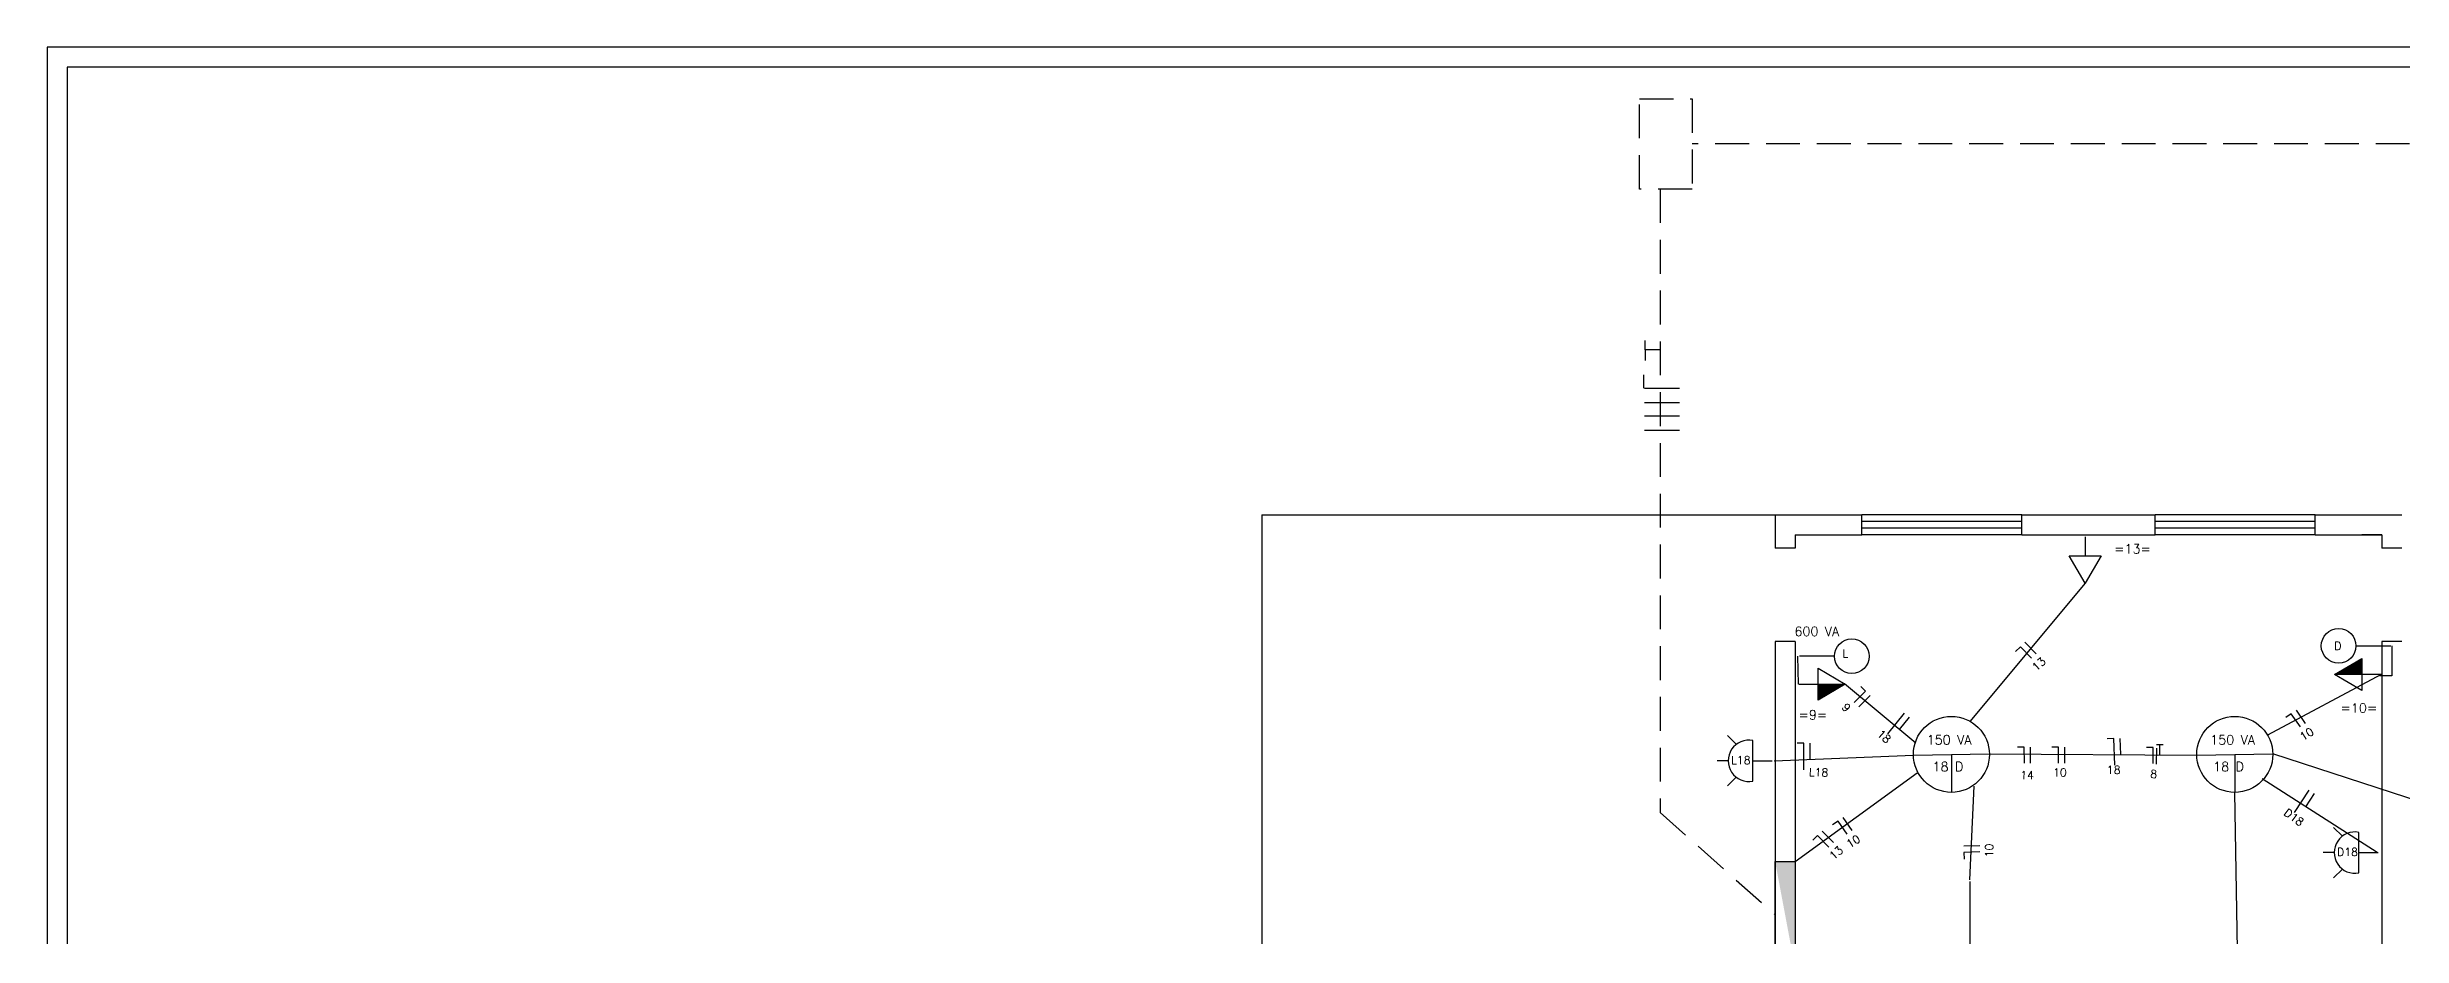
# Model space of a CAD drawing. Header units: millimetres. Extents: x 161 to 191.9, y 206 to 225.9.
# Drawn here: x 160.98 to 178.64, y 219.19 to 225.86 of the extents above; entities that cross this region are included whole.
import ezdxf

# ---------------------------------------------------------------- set-up
doc = ezdxf.new("R2010")
doc.units = ezdxf.units.MM
doc.header["$LTSCALE"] = 0.04
doc.linetypes.add('HIDDEN', pattern=[9.525, 6.35, -3.175])
for name, color, linetype in [('blocos', 1, 'Continuous'), ('janela alta', 2, 'HIDDEN'), ('janela baixa', 6, 'Continuous'), ('parede', 5, 'Continuous')]:
    doc.layers.add(name, color=color, linetype=linetype)
doc.styles.get("Standard").update_dxf_attribs({"font": 'romans.shx', "height": 0.1})
doc.styles.add('style1', font='romans.shx', dxfattribs={"height": 0.1})

# ---------------------------------------------------------------- blocks, each defined once
blk = doc.blocks.new('BOB-04')
for p, q in [((0.269, 0.124), (0.335, 0.189)), ((0.145, 0), (0, 0)), ((0.145, 0.152), (0.145, -0.152)), ((0.331, 0), (0.413, 0)), ((0.269, -0.124), (0.335, -0.189))]:
    blk.add_line(p, q)
blk.add_arc((0.175, 0), 0.155, 258.8052, 101.1948)
blk = doc.blocks.new('TB-120')
blk.add_hatch(color=256).paths.add_polyline_path([(0.143, 0), (0.143, -0.12), (0.347, 0)])
for p, q in [((0, 0), (0.347, 0)), ((0.143, 0.12), (0.347, 0)), ((0.143, -0.12), (0.143, 0.12)), ((0.347, 0), (0.143, -0.12))]:
    blk.add_line(p, q)
blk = doc.blocks.new('INT-01')
blk.add_line((0.261, 0), (0, 0))
blk.add_circle((0.391, 0), 0.13)
blk.add_attdef('A', (0.567, -0.054), '', height=0.12)
blk = doc.blocks.new('TB-30')
for p, q in [((0, 0), (0.143, 0)), ((0.143, 0.12), (0.347, 0)), ((0.143, -0.12), (0.143, 0.12)), ((0.347, 0), (0.143, -0.12))]:
    blk.add_line(p, q)

msp = doc.modelspace()

# ---------------------------------------------------------------- hatches: boundary and pattern name
at = {"layer": 'blocos'}
msp.add_hatch(color=256, dxfattribs=at).paths.add_polyline_path([(174.091, 218.948), (174.091, 219.748), (173.941, 219.748)])

# ---------------------------------------------------------------- linework, layer by layer
for p, q in [((172.967, 223.585), (172.967, 223.656)), ((173.079, 223.585), (172.967, 223.585)), ((172.967, 223.585), (172.967, 223.507)), ((172.956, 223.298), (172.956, 223.399)), ((172.961, 223.298), (173.223, 223.298)), ((172.961, 223.19), (173.223, 223.19)), ((172.961, 223.09), (173.223, 223.09)), ((172.961, 222.984), (173.223, 222.984)), ((176.267, 221.835), (175.402, 220.798)), ((174.11, 221.287), (174.115, 221.079)), ((175.78, 221.359), (175.744, 221.324)), ((175.864, 221.273), (175.78, 221.359)), ((175.898, 221.305), (175.814, 221.392)), ((178.297, 221.365), (178.558, 221.365)), ((178.565, 221.365), (178.565, 221.141)), ((178.485, 221.15), (177.634, 220.695)), ((178.565, 221.141), (178.475, 221.141)), ((174.462, 221.082), (174.996, 220.638)), ((174.535, 220.941), (174.62, 221.026)), ((174.569, 220.907), (174.653, 220.992)), ((174.62, 221.026), (174.585, 221.061)), ((174.786, 220.705), (174.912, 220.86)), ((174.873, 220.738), (174.949, 220.831)), ((177.812, 220.856), (177.771, 220.828)), ((177.88, 220.757), (177.812, 220.856)), ((177.919, 220.783), (177.851, 220.882)), ((174.157, 220.635), (174.107, 220.635)), ((174.156, 220.435), (174.157, 220.635)), ((174.203, 220.515), (174.204, 220.635)), ((175.808, 220.605), (175.758, 220.605)), ((175.81, 220.485), (175.808, 220.605)), ((175.857, 220.486), (175.855, 220.606)), ((176.066, 220.605), (176.016, 220.605)), ((176.067, 220.485), (176.066, 220.605)), ((176.114, 220.486), (176.113, 220.606)), ((176.481, 220.669), (176.431, 220.667)), ((176.489, 220.469), (176.481, 220.669)), ((176.533, 220.551), (176.528, 220.671)), ((176.777, 220.602), (176.727, 220.602)), ((176.775, 220.482), (176.777, 220.602)), ((176.852, 220.623), (176.802, 220.623)), ((176.802, 220.477), (176.803, 220.597)), ((176.826, 220.548), (176.827, 220.623)), ((173.933, 220.503), (174.978, 220.546)), ((174.091, 219.748), (175.007, 220.412)), ((174.978, 220.546), (175.547, 220.556)), ((175.263, 220.551), (175.263, 220.266)), ((175.263, 220.551), (175.263, 220.551)), ((175.263, 220.551), (175.263, 220.551)), ((175.263, 220.551), (175.263, 220.551)), ((175.263, 220.551), (175.263, 220.551)), ((175.263, 220.551), (175.263, 220.551)), ((175.263, 220.551), (175.263, 220.551)), ((175.263, 220.551), (175.263, 220.551)), ((175.263, 220.551), (175.263, 220.551)), ((175.263, 220.551), (175.263, 220.551)), ((175.263, 220.551), (175.263, 220.551)), ((175.547, 220.556), (177.104, 220.546)), ((177.104, 220.546), (177.673, 220.556)), ((177.388, 220.551), (177.388, 220.551)), ((177.388, 220.551), (177.388, 220.551)), ((177.388, 220.551), (177.388, 220.551)), ((177.388, 220.551), (177.388, 220.551)), ((177.388, 220.551), (177.388, 220.551)), ((177.388, 220.551), (177.388, 220.551)), ((177.388, 220.551), (177.388, 220.551)), ((177.388, 220.551), (177.388, 220.551)), ((177.388, 220.551), (177.388, 220.551)), ((177.388, 220.551), (177.388, 220.551)), ((177.388, 220.551), (177.388, 220.266)), ((177.388, 220.551), (177.388, 220.266)), ((177.388, 220.551), (177.388, 220.266)), ((177.388, 220.551), (177.388, 220.266)), ((177.388, 220.551), (177.388, 220.266)), ((179.713, 219.888), (177.673, 220.556)), ((175.402, 219.609), (175.433, 220.313)), ((177.409, 219.084), (177.388, 220.266)), ((178.455, 219.814), (177.594, 220.367)), ((177.836, 220.116), (177.946, 220.283)), ((177.92, 220.157), (177.985, 220.258)), ((174.413, 220.051), (174.372, 220.023)), ((174.481, 219.952), (174.413, 220.051)), ((174.519, 219.979), (174.452, 220.078)), ((174.26, 219.942), (174.225, 219.907)), ((174.344, 219.856), (174.26, 219.942)), ((174.378, 219.889), (174.294, 219.975)), ((175.476, 219.866), (175.356, 219.863)), ((175.477, 219.819), (175.357, 219.816)), ((175.357, 219.816), (175.358, 219.766)), ((175.402, 219.597), (175.402, 219.112))]:
    msp.add_line(p, q, dxfattribs=at)
msp.add_lwpolyline([(174.091, 219.748), (174.091, 218.948), (173.941, 218.948), (173.941, 219.748), (174.091, 219.748)], dxfattribs=at)
for centre, radius in [((178.167, 221.365), 0.13), ((175.263, 220.551), 0.285), ((177.388, 220.551), 0.285), ((177.388, 220.551), 0.285), ((177.388, 220.551), 0.285), ((177.388, 220.551), 0.285)]:
    msp.add_circle(centre, radius, dxfattribs=at)
at = {"layer": 'janela alta'}
for p, q in [((188.224, 225.131), (173.318, 225.131)), ((173.079, 224.792), (173.079, 220.115)), ((173.079, 220.115), (173.941, 219.348))]:
    msp.add_line(p, q, dxfattribs=at)
msp.add_lwpolyline([(172.924, 225.469), (173.318, 225.469), (173.318, 224.792), (172.924, 224.792)], close=True, dxfattribs=at)
at = {"layer": 'janela baixa'}
for p, q in [((170.091, 222.348), (173.941, 222.348)), ((170.091, 222.348), (170.091, 218.748)), ((175.791, 222.348), (174.591, 222.348)), ((177.991, 222.348), (176.791, 222.348)), ((175.791, 222.298), (174.591, 222.298)), ((175.791, 222.248), (174.591, 222.248)), ((175.791, 222.198), (174.591, 222.198)), ((177.991, 222.298), (176.791, 222.298)), ((177.991, 222.248), (176.791, 222.248)), ((177.991, 222.198), (176.791, 222.198))]:
    msp.add_line(p, q, dxfattribs=at)
at = {"layer": 'parede'}
for p, q in [((173.941, 222.348), (173.941, 222.098)), ((173.941, 222.348), (174.591, 222.348)), ((174.591, 222.198), (174.591, 222.348)), ((175.791, 222.198), (175.791, 222.348)), ((175.791, 222.348), (176.791, 222.348)), ((176.791, 222.198), (176.791, 222.348)), ((177.991, 222.198), (177.991, 222.348)), ((177.991, 222.348), (178.641, 222.348)), ((174.091, 222.198), (174.091, 222.098)), ((174.091, 222.198), (174.591, 222.198)), ((175.791, 222.198), (176.791, 222.198)), ((177.991, 222.198), (178.491, 222.198)), ((178.491, 222.198), (178.341, 222.198)), ((178.491, 222.198), (178.491, 222.098)), ((174.091, 222.098), (173.941, 222.098)), ((178.641, 222.098), (178.491, 222.098)), ((174.091, 221.398), (173.941, 221.398)), ((173.941, 221.398), (173.941, 218.748)), ((174.091, 221.398), (174.091, 218.748)), ((178.641, 221.398), (178.491, 221.398)), ((178.491, 221.398), (178.491, 218.748))]:
    msp.add_line(p, q, dxfattribs=at)
for points in [[(160.983, 205.986), (191.845, 205.986), (191.845, 225.857), (160.983, 225.857)], [(161.133, 206.136), (191.695, 206.136), (191.695, 225.707), (161.133, 225.707)]]:
    msp.add_lwpolyline(points, close=True, dxfattribs=at)

# ---------------------------------------------------------------- block references
at = {"layer": 'blocos'}
for name, p, rotation in [('TB-30', (176.267, 222.183), 270), ('TB-120', (178.483, 221.15), 180), ('BOB-04', (173.919, 220.503), 180), ('BOB-04', (178.464, 219.814), 180)]:
    msp.add_blockref(name, p, dxfattribs=dict(at, rotation=rotation))
for name, p in [('INT-01', (174.125, 221.287)), ('TB-120', (174.12, 221.079))]:
    msp.add_blockref(name, p, dxfattribs=at)

# ---------------------------------------------------------------- texts
at = {"layer": 'blocos', "attachment_point": 1, "style": 'style1'}
for s, insert, char_height, width in [('=13=', (176.483, 222.128), 0.07, 0.5949), ('600 VA', (174.086, 221.509), 0.07, 0.5949), ('L', (174.446, 221.339), 0.06, 0.1574), ('D', (178.134, 221.395), 0.06, 0.065), ('=10=', (178.181, 220.934), 0.07, 0.5949), ('=9=', (174.116, 220.883), 0.07, 0.5949), ('150 VA', (175.078, 220.695), 0.07, 0.5949), ('150 VA', (177.204, 220.695), 0.07, 0.5949), ('L18', (173.61, 220.538), 0.06, 0.7623), ('18 D', (175.122, 220.494), 0.07, 0.3637), ('18', (176.429, 220.465), 0.06, 0.7623), ('18 D', (177.226, 220.494), 0.07, 0.3637), ('D18', (178.155, 219.849), 0.06, 0.7623)]:
    msp.add_mtext(s, dxfattribs=dict(at, insert=insert, char_height=char_height, width=width))
at = {"layer": 'blocos', "char_height": 0.06, "width": 0.7623, "attachment_point": 1, "style": 'style1'}
for s, insert, rotation in [('13', (175.861, 221.216), 41.8589), ('9', (174.479, 220.942), 313), ('10', (177.868, 220.702), 32), ('18', (174.739, 220.742), 319), ('L18', (174.195, 220.449), 357.9175), ('14', (175.78, 220.426), 358.6145), ('10', (176.026, 220.447), 358.3462), ('8', (176.756, 220.435), 357.0182), ('D18', (177.786, 220.149), 324.0054), ('13', (174.341, 219.8), 41.8589), ('10', (174.468, 219.897), 32), ('10', (175.516, 219.779), 89.229)]:
    msp.add_mtext(s, dxfattribs=dict(at, insert=insert, rotation=rotation))

doc.saveas('drawing.dxf')
